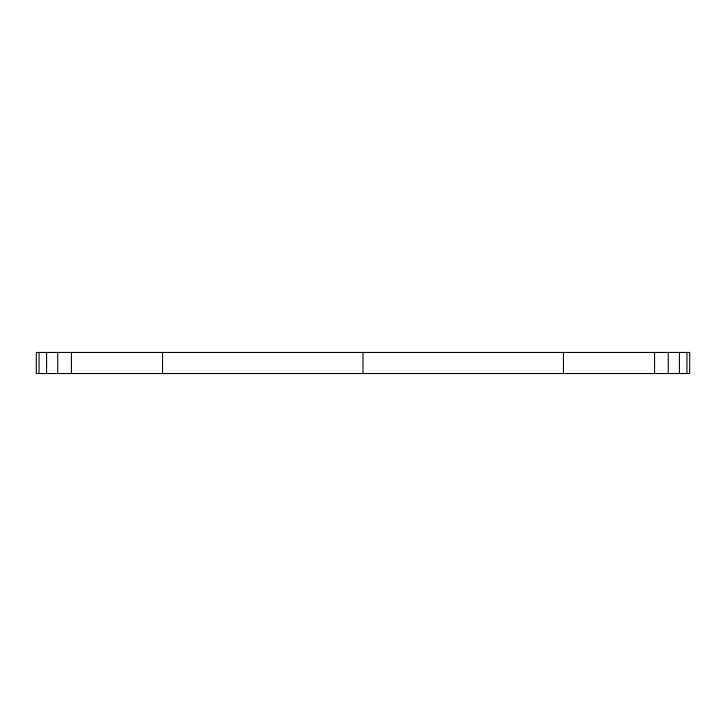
<?xml version="1.0" encoding="UTF-8"?>
<svg xmlns="http://www.w3.org/2000/svg" width="726" height="726" viewBox="0 0 726 726"><rect width="100%" height="100%" fill="white"/><g stroke="black" fill="none" stroke-linecap="round" stroke-linejoin="round"><path stroke-width="1.09" d="M686.941 352.464L686.941 373.536M679.409 352.464L679.409 373.536M668.247 352.464L668.247 373.536M654.571 352.464L654.571 373.536M563.458 352.464L563.458 373.536M363 352.464L363 373.536M162.542 352.464L162.542 373.536M71.429 352.464L71.429 373.536M57.753 352.464L57.753 373.536M46.591 352.464L46.591 373.536M39.059 352.464L39.059 373.536M689.7 352.464L36.3 352.464L36.3 373.536L689.7 373.536L689.7 352.464"/></g></svg>
